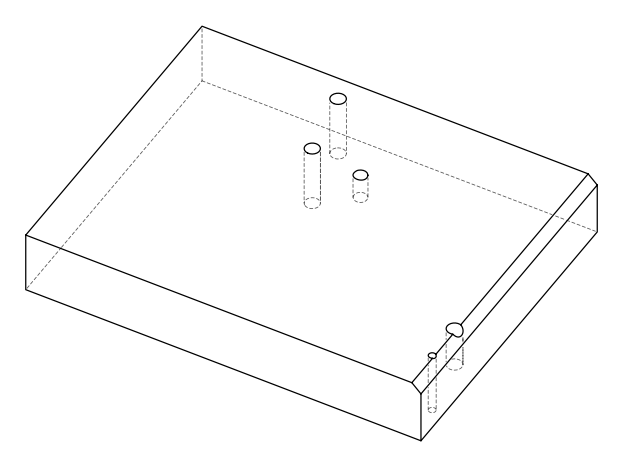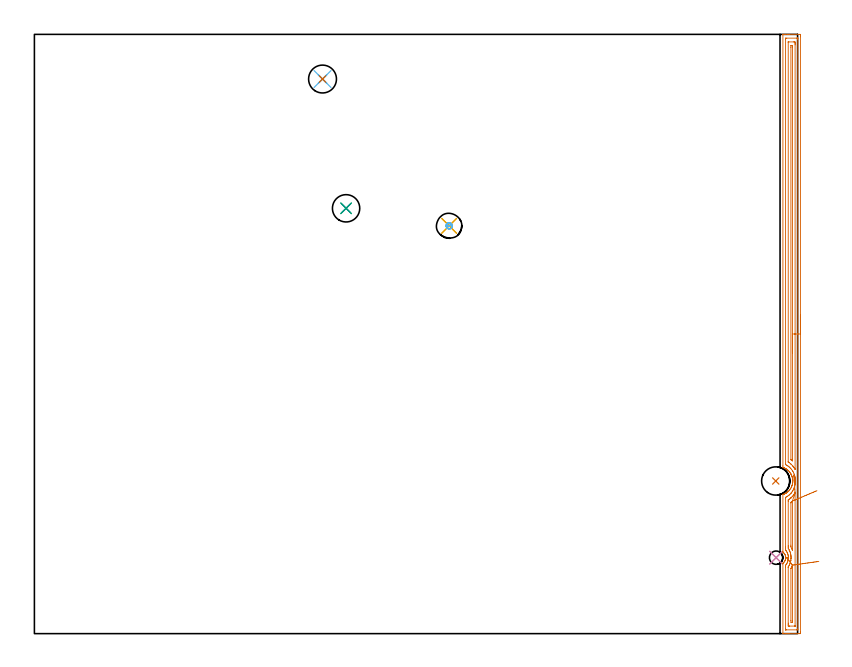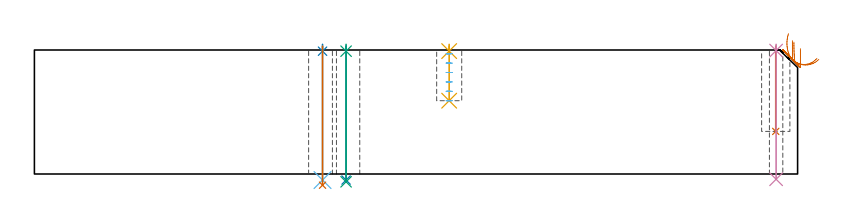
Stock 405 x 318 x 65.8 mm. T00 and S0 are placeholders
(PLAN: 13 operations, 9 tool changes, 12.7 min)
(1 INDEXABLE_INSERT_DRILL_BLIND_HOLE_FROM_SOLID | STEP1POCKET | UGT0302_001 | 0.18 min | 7619 mm3)
(2 SPOT_DRILL | STEP1HOLE | NXT0321_9005460120000 | 0.03 min | 2 mm3)
(3 SPOT_DRILL_1 | STEP1HOLE_1 | NXT0321_9005460120000 | 0.03 min | 2 mm3)
(4 SPOT_DRILL_2 | STEP1HOLE_2 | NXT0321_9005460120000 | 0.03 min | 0 mm3)
(5 SPOT_DRILL_3 | STEP1POCKET_1 | NXT0321_9005460120000 | 0.03 min | 2 mm3)
(6 DRILL_THROUGH_HOLE_INTO_CENTER | STEP1HOLE | NXT0301_065 | 0.29 min | 4539 mm3)
(7 DRILL_TO_ENLARGE_THROUGH_HOLE | STEP1HOLE | UGT0301_279 | 0.3 min | 6750 mm3)
(8 DRILL_THROUGH_HOLE_INTO_CENTER_1 | STEP1HOLE_1 | NXT0301_065 | 0.29 min | 4542 mm3)
(9 DRILL_TO_ENLARGE_THROUGH_HOLE_1 | STEP1HOLE_1 | NXT0301_106 | 0.29 min | 6297 mm3)
(10 DRILL_THROUGH_HOLE_INTO_CENTER_2 | STEP1HOLE_2 | NXT0301_042 | 0.28 min | 2581 mm3)
(11 DRILL_BLIND_HOLE_INTO_CENTER | STEP1POCKET_1 | NXT0301_128 | 0.12 min | 2909 mm3)
(12 MILL_ROUGH_BLIND_HOLE_CONTOUR | STEP1POCKET_1 | NXT0201_013 | Spiral | 0.39 min | 820 mm3)
(13 AREA_MILL | FG_CHAMFER_SURFACE | UGT0205_001 | 10.42 min | 13633 mm3)
(TOOL UGT0302_001 | Indexable Insert Drill 15mm | D15 PA180 FL50 Z2)
(TOOL NXT0321_9005460120000 | NC Spot Drill, 142deg, 12mm, Carbide, Uncoated | D12 PA142 FL30 Z2)
(TOOL NXT0301_065 | Carbide Drill 9.4mm [860.1-0940-075A1-MM 2214] | D9.4 PA140 FL98 Z2)
(TOOL UGT0301_279 | Twist Drill 14.8 mm | D14.8 PA118 FL114 Z2)
(TOOL NXT0301_106 | Carbide Drill 14.5mm [860.1-1450-073A1-MM 2214] | D14.5 PA140 FL83 Z2)
(TOOL NXT0301_042 | Carbide Drill 7.1mm [860.1-0710-057A1-MM 2214] | D7.1 PA140 FL85 Z2)
(TOOL NXT0301_128 | Carbide Drill 12mm [861.1-1200-036A1-GP GC34] | D12 PA150 FL37.4 Z2)
(TOOL NXT0201_013 | ENDMILL 10mm | D10 FL30 Z4)
(TOOL UGT0205_001 | Chamfer Mill 20 x 3 x 45 deg. | D20 FL50 Z2)
(OP 1 INDEXABLE_INSERT_DRILL_BLIND_HOLE_FROM_SOLID)
G17 G21 G94 G90
T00 M6
G54
G17 G0 G90 X393.4 Y81. S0 M3
G43 Z75.8 H0
G94 G81 G98 Z22.6 F250. R67.8
G80
M5
M2
(OP 2 SPOT_DRILL)
G17 G21 G94 G90
T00 M6
G54
G17 G0 G90 X152.9 Y294.3 S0 M3
G43 Z75.8 H0
G94 G81 G98 Z65.163 F250. R68.8
G80
M5
M2
(OP 3 SPOT_DRILL_1)
G17 G21 G94 G90
T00 M6
G54
G17 G0 G90 X165.4 Y225.7 S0 M3
G43 Z75.8 H0
G94 G81 G98 Z65.176 F250. R68.8
G80
M5
M2
(OP 4 SPOT_DRILL_2)
G17 G21 G94 G90
T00 M6
G54
G17 G0 G90 X393.6 Y40.3 S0 M3
G43 Z75.8 H0
G94 G81 G98 Z65.49 F250. R68.8
G80
M5
M2
(OP 5 SPOT_DRILL_3)
G17 G21 G94 G90
T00 M6
G54
G17 G0 G90 X220.1 Y216.4 S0 M3
G43 Z75.8 H0
G94 G81 G98 Z65.228 F250. R68.8
G80
M5
M2
(OP 6 DRILL_THROUGH_HOLE_INTO_CENTER)
G17 G21 G94 G90
T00 M6
G54
G17 G0 G90 X152.9 Y294.3 S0 M3
G43 Z75.8 H1
G94 G73 G98 Z-3.211 F250. Q8.626 R67.8
G80
M5
M2
(OP 7 DRILL_TO_ENLARGE_THROUGH_HOLE)
G17 G21 G94 G90
T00 M6
G54
G17 G0 G90 X152.9 Y294.3 S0 M3
G43 Z75.8 H0
G94 G73 G98 Z-5.946 F250. Q14.349 R67.8
G80
M5
M2
(OP 8 DRILL_THROUGH_HOLE_INTO_CENTER_1)
G17 G21 G94 G90
T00 M6
G54
G17 G0 G90 X165.4 Y225.7 S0 M3
G43 Z75.8 H1
G94 G73 G98 Z-3.211 F250. Q8.626 R67.8
G80
M5
M2
(OP 9 DRILL_TO_ENLARGE_THROUGH_HOLE_1)
G17 G21 G94 G90
T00 M6
G54
G17 G0 G90 X165.4 Y225.7 S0 M3
G43 Z75.8 H1
G94 G73 G98 Z-4.139 F250. Q13.988 R67.8
G80
M5
M2
(OP 10 DRILL_THROUGH_HOLE_INTO_CENTER_2)
G17 G21 G94 G90
T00 M6
G54
G17 G0 G90 X393.6 Y40.3 S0 M3
G43 Z75.8 H1
G94 G73 G98 Z-2.792 F250. Q6.859 R67.8
G80
M5
M2
(OP 11 DRILL_BLIND_HOLE_INTO_CENTER)
G17 G21 G94 G90
T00 M6
G54
G17 G0 G90 X220.1 Y216.4 S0 M3
G43 Z75.8 H1
G94 G81 G98 Z38.9 F250. R67.8
G80
M5
M2
(OP 12 MILL_ROUGH_BLIND_HOLE_CONTOUR)
G17 G21 G94 G90
T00 M6
G54
G17 G0 G90 X220.1 Y216.4 S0 M3
G43 Z75.8 H0
Z63.817
G94 G3 X220.713 Y217.437 R0.7 F250.
X219.305 Y217.846 R1.037
X218.654 Y215.605 R1.65
X219.305 Y217.846 R-1.65
X218.98 Y216.726 R0.825
X220.1 Y216.4 R0.825
G0 Z58.833
G3 X220.713 Y217.437 R0.7
X219.305 Y217.846 R1.037
X218.654 Y215.605 R1.65
X219.305 Y217.846 R-1.65
X218.98 Y216.726 R0.825
X220.1 Y216.4 R0.825
G0 Z53.85
G3 X220.713 Y217.437 R0.7
X219.305 Y217.846 R1.037
X218.654 Y215.605 R1.65
X219.305 Y217.846 R-1.65
X218.98 Y216.726 R0.825
X220.1 Y216.4 R0.825
G0 Z48.867
G3 X220.713 Y217.437 R0.7
X219.305 Y217.846 R1.037
X218.654 Y215.605 R1.65
X219.305 Y217.846 R-1.65
X218.98 Y216.726 R0.825
X220.1 Y216.4 R0.825
G0 Z43.883
G3 X220.713 Y217.437 R0.7
X219.305 Y217.846 R1.037
X218.654 Y215.605 R1.65
X219.305 Y217.846 R-1.65
X218.98 Y216.726 R0.825
X220.1 Y216.4 R0.825
G0 Z38.9
G3 X220.713 Y217.437 R0.7
X219.305 Y217.846 R1.037
X218.654 Y215.605 R1.65
X219.305 Y217.846 R-1.65
X218.98 Y216.726 R0.825
X220.1 Y216.4 R0.825
G0 Z75.8
M5
M2
(OP 13 AREA_MILL)
G17 G21 G94 G90
T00 M6
G54
G17 G0 G90 X406.5 Y169. S1061 M3
G43 Z75.8 H0
Z66.5
G94 G1 Y168.962 Z65.628 F250.
Y168.848 Z64.763
Y168.659 Z63.912
Y168.397 Z63.08
Y168.063 Z62.274
Y167.66 Z61.5
Y167.192 Z60.764
Y166.66 Z60.072
Y166.071 Z59.429
Y165.428 Z58.84
Y164.736 Z58.308
Y164. Z57.84
Y163.226 Z57.437
Y162.42 Z57.103
Y161.588 Z56.841
Y160.736 Z56.652
Y159.872 Z56.538
Y159. Z56.5
Y0.871
X406.498 Y0.604 Z56.502
X406.492 Y0.007 Z56.506
X406.475 Y0.003 Z56.522
X405.873 Y0. Z57.124
X405.584 Z57.413
X400.509 Z62.485
X399.932 Z63.065
X399.615 Z63.381
X399.038 Z63.959
X398.721 Z64.274
X397.644 Z65.355
X397.263 Y0.002 Z65.728
X397.235 Y0.004 Z65.756
X397.203 Y0.01 Z65.788
X397.2 Y0.158 Z65.8
Y37.191
X397.206 Y37.377 Z65.792
X397.24 Y37.407 Z65.759
X397.301 Y37.459 Z65.697
X397.431 Y37.568 Z65.568
X397.473 Y37.604 Z65.525
X397.628 Y37.754 Z65.368
X397.692 Y37.815 Z65.305
X397.893 Y38.044 Z65.103
X398.08 Y38.285 Z64.918
X398.128 Y38.358 Z64.87
X398.219 Y38.53 Z64.778
X398.342 Y38.759 Z64.657
X398.509 Y39.18 Z64.489
X398.533 Y39.27 Z64.466
X398.57 Y39.422 Z64.423
X398.624 Y39.623 Z64.374
X398.683 Y40.074 Z64.311
X398.684 Y40.124 Z64.307
X398.693 Y40.25 Z64.305
X398.695 Y40.298 Z64.302
X398.692 Y40.352
Y40.354
X398.689 Y40.379 Z64.3
X398.688 Y40.453 Z64.305
X398.686 Y40.506 Z64.307
Y40.522 Z64.308
X398.665 Y40.756 Z64.334
X398.631 Y40.968 Z64.368
X398.578 Y41.197 Z64.417
X398.575 Y41.207 Z64.42
X398.532 Y41.362 Z64.468
X398.514 Y41.423 Z64.486
X398.43 Y41.653 Z64.57
X398.336 Y41.862 Z64.662
X398.202 Y42.1 Z64.793
X398.128 Y42.236 Z64.87
X397.998 Y42.418 Z65.001
X397.935 Y42.505 Z65.063
X397.725 Y42.756 Z65.273
X397.583 Y42.891 Z65.416
X397.489 Y42.98 Z65.51
X397.464 Y43.002 Z65.535
X397.297 Y43.146 Z65.701
X397.204 Y43.232 Z65.789
X397.2 Y43.438 Z65.8
Y73.779
X397.206 Y73.801 Z65.792
X397.224 Y73.818 Z65.775
X397.38 Y73.874 Z65.616
X397.478 Y73.909 Z65.52
X397.548 Y73.934 Z65.451
X397.705 Y73.995 Z65.294
X397.853 Y74.053 Z65.146
X397.903 Y74.076 Z65.096
X398.128 Y74.182 Z64.87
X398.576 Y74.417 Z64.42
X398.721 Y74.504 Z64.275
X398.899 Y74.61 Z64.101
X399. Y74.671 Z63.999
X399.017 Y74.681 Z63.982
X399.168 Y74.786 Z63.827
X399.344 Y74.905 Z63.656
X399.405 Y74.947 Z63.595
X399.634 Y75.136 Z63.366
X399.906 Y75.361 Z63.093
X400.403 Y75.841 Z62.595
X400.794 Y76.295 Z62.205
X401.121 Y76.735 Z61.877
X401.331 Y77.071 Z61.666
X401.398 Y77.178 Z61.599
X401.654 Y77.629 Z61.346
X401.682 Y77.686 Z61.317
X401.861 Y78.102 Z61.135
X401.913 Y78.24 Z61.081
X402.023 Y78.524 Z60.975
X402.072 Y78.679 Z60.927
X402.162 Y78.969 Z60.837
X402.274 Y79.418 Z60.724
X402.355 Y79.864 Z60.642
X402.373 Y80.025 Z60.62
X402.409 Y80.312 Z60.587
X402.412 Y80.356 Z60.584
X402.427 Y80.642 Z60.562
X402.435 Y80.759 Z60.557
X402.437 Y81.126
X402.436 Y81.206 Z60.555
X402.431 Y81.269 Z60.557
X402.411 Y81.654 Z60.583
X402.393 Y81.81 Z60.601
X402.382 Y81.918 Z60.615
X402.359 Y82.1 Z60.635
X402.33 Y82.256 Z60.662
X402.291 Y82.491 Z60.708
X402.28 Y82.549 Z60.717
X402.241 Y82.702 Z60.751
X402.191 Y82.914 Z60.805
X402.171 Y82.995 Z60.824
X402.123 Y83.149 Z60.871
X402.073 Y83.312 Z60.924
X402.033 Y83.444 Z60.965
X401.866 Y83.889 Z61.13
X401.799 Y84.041 Z61.196
X401.709 Y84.251 Z61.291
X401.683 Y84.312 Z61.317
X401.591 Y84.487 Z61.408
X401.558 Y84.55 Z61.44
X401.491 Y84.67 Z61.508
X401.427 Y84.783 Z61.571
X401.33 Y84.933 Z61.667
X401.136 Y85.236 Z61.862
X400.823 Y85.677 Z62.175
X400.794 Y85.714 Z62.205
X400.781 Y85.728 Z62.218
X400.694 Y85.826 Z62.304
X400.404 Y86.152 Z62.596
X399.991 Y86.571 Z63.009
X399.906 Y86.647 Z63.094
X399.469 Y86.997 Z63.531
X399.238 Y87.164 Z63.761
X399.017 Y87.324 Z63.982
X398.907 Y87.397 Z64.093
X398.794 Y87.465 Z64.206
X398.128 Y87.813 Z64.871
X397.952 Y87.89 Z65.046
X397.827 Y87.944 Z65.168
X397.686 Y88.007 Z65.312
X397.556 Y88.057 Z65.443
X397.365 Y88.133 Z65.634
X397.205 Y88.2 Z65.79
X397.2 Y88.949 Z65.8
Y317.842
X397.203 Y317.99 Z65.788
X397.235 Y317.996 Z65.756
X397.263 Y317.998 Z65.728
X397.644 Y318. Z65.355
X398.087 Z64.912
X398.721 Z64.274
X399.932 Z63.065
X400.509 Z62.485
X405.873 Y317.999 Z57.124
X406.475 Y317.997 Z56.522
X406.492 Y317.993 Z56.506
X406.497 Y317.396 Z56.503
X406.5 Y316.77 Z56.5
Y159.
X405.086 Z57.914
X405.085 Y2.389 Z57.915
X405.084 Y2.284 Z57.916
X405.079 Y2.176 Z57.921
X405.07 Y2.01 Z57.93
X404.979 Y2.008 Z58.021
X404.474 Y2.001 Z58.526
X399.111 Y2. Z63.889
X398.721 Y2.002 Z64.279
X398.666 Y2.005 Z64.334
X398.633 Y2.01 Z64.367
X398.621 Y2.015 Z64.379
X398.619 Y2.07 Z64.381
X398.615 Y2.282 Z64.385
X398.614 Y2.389 Z64.386
Y2.496
X398.615 Y35.407 Z64.385
Y35.512
X398.624 Y36.299 Z64.376
X398.721 Y36.421 Z64.279
X399.059 Y36.854 Z63.941
X399.269 Y37.191 Z63.731
X399.389 Y37.417 Z63.611
X399.615 Y37.89 Z63.385
X399.672 Y38.027 Z63.328
X399.693 Y38.084 Z63.307
X399.814 Y38.431 Z63.186
X399.886 Y38.705 Z63.114
X399.956 Y38.976 Z63.044
X400.034 Y39.45 Z62.966
X400.086 Y39.869 Z62.914
X400.104 Y40.273 Z62.896
X400.086 Y40.761 Z62.914
X400.032 Y41.238 Z62.968
X399.954 Y41.653 Z63.046
X399.88 Y41.96 Z63.12
X399.737 Y42.424 Z63.263
X399.691 Y42.546 Z63.309
X399.615 Y42.727 Z63.385
X399.381 Y43.204 Z63.619
X399.25 Y43.438 Z63.75
X399.042 Y43.757 Z63.958
X398.894 Y43.963 Z64.106
X398.721 Y44.194 Z64.279
X398.621 Y44.33 Z64.379
X398.619 Y44.432 Z64.381
X398.616 Y45.223 Z64.384
X398.614 Y46.009 Z64.386
X398.615 Y72.1 Z64.385
X398.618 Y72.207 Z64.382
X398.621 Y72.276 Z64.379
X398.628 Y72.3 Z64.372
X398.642 Y72.31 Z64.358
X398.721 Y72.357 Z64.279
X399.061 Y72.547 Z63.939
X399.615 Y72.87 Z63.385
X399.625 Y72.876 Z63.375
X399.641 Y72.886 Z63.359
X400.143 Y73.252 Z62.857
X400.509 Y73.549 Z62.491
X400.633 Y73.655 Z62.367
X400.77 Y73.779 Z62.23
X401.089 Y74.092 Z61.911
X401.403 Y74.424 Z61.597
X401.52 Y74.555 Z61.48
X401.618 Y74.671 Z61.382
X401.914 Y75.053 Z61.086
X402.285 Y75.575 Z60.715
X402.297 Y75.595 Z60.703
X402.614 Y76.14 Z60.386
X402.791 Y76.456 Z60.209
X402.87 Y76.616 Z60.13
X402.92 Y76.726 Z60.08
X403.184 Y77.352 Z59.816
X403.191 Y77.371 Z59.809
X403.406 Y78.025 Z59.594
X403.472 Y78.24 Z59.528
X403.595 Y78.729 Z59.405
X403.677 Y79.133 Z59.323
X403.712 Y79.319 Z59.288
X403.738 Y79.48 Z59.262
X403.804 Y80.025 Z59.196
X403.828 Y80.267 Z59.172
Y80.281
X403.847 Y80.918 Z59.153
Y81.155
X403.817 Y81.81 Z59.183
X403.807 Y81.949 Z59.193
X403.79 Y82.104 Z59.21
X403.706 Y82.702 Z59.294
X403.62 Y83.167 Z59.38
X403.516 Y83.595 Z59.484
X403.271 Y84.408 Z59.729
X403.242 Y84.487 Z59.758
X403.191 Y84.621 Z59.809
X402.871 Y85.379 Z60.129
X402.519 Y86.05 Z60.481
X402.379 Y86.272 Z60.621
X402.297 Y86.396 Z60.703
X401.76 Y87.164 Z61.24
X401.403 Y87.572 Z61.597
X400.942 Y88.057 Z62.058
X400.726 Y88.269 Z62.274
X400.509 Y88.451 Z62.491
X399.867 Y88.949 Z63.133
X399.615 Y89.126 Z63.385
X399.159 Y89.404 Z63.841
X398.721 Y89.638 Z64.279
X398.664 Y89.671 Z64.336
X398.631 Y89.693 Z64.369
X398.621 Y89.709 Z64.379
X398.619 Y89.735 Z64.381
X398.616 Y89.841 Z64.384
X398.615 Y89.948 Z64.385
Y315.611
X398.616 Y315.716 Z64.384
X398.621 Y315.824 Z64.379
X398.63 Y315.99 Z64.37
X398.721 Y315.992 Z64.279
X399.226 Y315.999 Z63.774
X404.589 Y316. Z58.411
X404.979 Y315.998 Z58.021
X405.034 Y315.995 Z57.966
X405.067 Y315.99 Z57.933
X405.079 Y315.985 Z57.921
X405.081 Y315.93 Z57.919
X405.085 Y315.718 Z57.915
X405.086 Y315.611 Z57.914
Y315.504
Y159.
X403.672 Z59.328
X403.671 Y87.417 Z59.329
X403.67 Y87.289 Z59.33
X403.669 Y87.25 Z59.331
X403.668 Y87.247 Z59.332
X403.191 Y87.97 Z59.809
X403.132 Y88.057 Z59.868
X402.999 Y88.249 Z60.001
X402.739 Y88.607 Z60.261
X402.58 Y88.8 Z60.42
X402.455 Y88.949 Z60.545
X402.297 Y89.122 Z60.703
X401.604 Y89.841 Z61.396
X401.403 Y90.026 Z61.597
X400.515 Y90.734 Z62.485
X400.494 Y90.749 Z62.506
X400.199 Y90.954 Z62.801
X400.059 Y91.053 Z62.941
X400.035 Y91.079 Z62.965
X400.033 Y91.094 Z62.967
X400.03 Y91.133 Z62.97
X400.029 Y91.213 Z62.971
Y313.826
X400.03 Y313.946 Z62.97
X400.032 Y313.975 Z62.968
X400.034 Y313.983 Z62.966
X400.046 Y313.99 Z62.954
X400.161 Y313.995 Z62.839
X400.336 Y313.999 Z62.664
X403.017 Z59.983
X403.191 Y313.997 Z59.809
X403.365 Y313.991 Z59.635
X403.665 Y313.976 Z59.335
X403.667 Y313.826 Z59.333
X403.67 Y313.348 Z59.33
X403.671 Y312.934 Z59.329
X403.672 Y312.454 Z59.328
Y159.
X402.257 Z60.743
Y92.518
X402.252 Y91.706 Z60.748
X402.25 Y91.673 Z60.75
X401.795 Y92.019 Z61.205
X401.725 Y92.074 Z61.275
X401.508 Y92.253 Z61.492
X401.449 Y92.307 Z61.551
X401.446 Y92.327 Z61.554
X401.444 Y92.377 Z61.556
X401.443 Y92.479 Z61.557
Y311.149
X401.449 Y311.961 Z61.551
X401.451 Y311.993 Z61.549
X402.249 Y311.99 Z60.751
X402.257 Y311.189 Z60.743
Y311.149
Y159.
Y158.128 Z60.781
Y157.264 Z60.895
Y156.412 Z61.083
Y155.58 Z61.346
Y154.774 Z61.68
Y154. Z62.082
Y153.264 Z62.551
Y152.572 Z63.082
Y151.929 Z63.672
Y151.34 Z64.315
Y150.808 Z65.007
Y150.34 Z65.743
Y149.937 Z66.516
Y149.603 Z67.322
Y149.341 Z68.154
Y149.152 Z69.006
Y149.038 Z69.871
Y149. Z70.743
G0 Z75.8
X403.051 Y84.058
Z69.971
G1 X403.049 Y84.078 Z69.099
X403.053 Y84.021 Z68.228
X403.062 Y83.889 Z67.366
X403.075 Y83.682 Z66.519
X403.094 Y83.403 Z65.692
X403.117 Y83.053 Z64.894
X403.145 Y82.634 Z64.129
X403.177 Y82.151 Z63.403
X403.213 Y81.606 Z62.723
X403.252 Y81.005 Z62.092
X403.296 Y80.35 Z61.517
X403.342 Y79.649 Z61.001
X403.391 Y78.905 Z60.548
X403.443 Y78.124 Z60.162
X403.496 Y77.313 Z59.845
X403.552 Y76.477 Z59.601
X403.608 Y75.624 Z59.43
X403.665 Y74.758 Z59.335
X403.669 Y74.707 Z59.331
X403.67 Y74.671 Z59.33
X403.671 Y74.383 Z59.329
X403.672 Y74.191 Z59.328
X403.671 Y4.174 Z59.329
X403.67 Y4.054 Z59.33
X403.668 Y4.025 Z59.332
X403.666 Y4.016 Z59.334
X403.654 Y4.01 Z59.346
X403.539 Y4.005 Z59.461
X403.364 Y4.001 Z59.636
X400.682 Z62.318
X400.509 Y4.003 Z62.491
X400.335 Y4.009 Z62.665
X400.035 Y4.024 Z62.965
X400.033 Y4.174 Z62.967
X400.03 Y4.652 Z62.97
X400.029 Y5.066 Z62.971
X400.028 Y5.546 Z62.972
X400.029 Y35.167 Z62.971
X400.03 Y35.287 Z62.97
X400.033 Y35.346 Z62.967
X400.035 Y35.373 Z62.965
X400.052 Y35.407 Z62.948
X400.509 Y36.185 Z62.491
X400.549 Y36.259 Z62.451
X400.568 Y36.299 Z62.432
X400.829 Y36.872 Z62.171
X400.955 Y37.191 Z62.045
X401.073 Y37.521 Z61.927
X401.231 Y38.084 Z61.769
X401.266 Y38.221 Z61.734
X401.403 Y38.903 Z61.597
X401.413 Y38.966 Z61.587
X401.415 Y38.976 Z61.585
X401.499 Y39.773 Z61.501
X401.504 Y39.869 Z61.496
X401.518 Y40.254 Z61.482
X401.509 Y40.655 Z61.491
X401.503 Y40.761 Z61.497
X401.472 Y41.168 Z61.528
X401.424 Y41.633 Z61.576
X401.421 Y41.653 Z61.579
X401.403 Y41.758 Z61.597
X401.233 Y42.546 Z61.767
X401.172 Y42.777 Z61.828
X400.954 Y43.438 Z62.046
X400.847 Y43.707 Z62.153
X400.603 Y44.236 Z62.397
X400.556 Y44.33 Z62.444
X400.509 Y44.417 Z62.491
X400.035 Y45.223 Z62.965
X400.031 Y45.7 Z62.969
X400.029 Y46.115 Z62.971
Y46.595
Y70.209
X400.031 Y70.686 Z62.969
X400.035 Y70.894 Z62.965
X400.038 Y70.939 Z62.962
X400.094 Y70.978 Z62.906
X400.277 Y71.102 Z62.723
X400.413 Y71.198 Z62.587
X400.509 Y71.268 Z62.491
X400.923 Y71.58 Z62.077
X401.403 Y71.969 Z61.597
X401.416 Y71.98 Z61.584
X401.431 Y71.994 Z61.569
X401.867 Y72.423 Z61.133
X402.297 Y72.865 Z60.703
X402.307 Y72.876 Z60.693
X402.316 Y72.886 Z60.684
X402.706 Y73.37 Z60.294
X403.016 Y73.779 Z59.984
X403.088 Y73.881 Z59.912
X403.191 Y74.032 Z59.809
X403.44 Y74.422 Z59.56
X403.597 Y74.671 Z59.403
X403.619 Y74.703 Z59.381
X403.639 Y74.728 Z59.361
X403.665 Y74.758 Z59.335
X402.24 Y70.343 Z60.76
X402.25 Y70.339 Z60.75
X402.256 Y70.25 Z60.744
X402.257 Y70.209 Z60.743
Y70.136
Y44.795
X402.255 Y44.372 Z60.745
X402.253 Y44.33 Z60.747
X402.247 Y44.279 Z60.753
X402.218 Y44.355 Z60.782
X402.183 Y44.444 Z60.817
X401.991 Y44.886 Z61.009
X401.445 Y46.073 Z61.555
X401.444 Y46.115 Z61.556
X401.443 Y46.928 Z61.557
Y69.338
X401.447 Y69.546 Z61.553
X401.45 Y69.649 Z61.55
X401.455 Y69.695 Z61.545
X402.078 Y70.209 Z60.922
X402.196 Y70.31 Z60.804
X402.234 Y70.34 Z60.766
X402.24 Y70.343 Z60.76
X402.854 Y70.602 Z60.197
X403.511 Y70.88 Z59.695
X404.206 Y71.174 Z59.257
X404.934 Y71.481 Z58.886
X405.688 Y71.8 Z58.586
X406.464 Y72.128 Z58.358
X407.255 Y72.462 Z58.204
X408.055 Y72.801 Z58.126
X408.858 Y73.14 Z58.124
X409.659 Y73.479 Z58.198
X410.451 Y73.813 Z58.347
X411.227 Y74.142 Z58.57
X411.983 Y74.461 Z58.867
X412.712 Y74.77 Z59.233
X413.409 Y75.064 Z59.668
X414.069 Y75.343 Z60.166
X414.685 Y75.604 Z60.725
X415.255 Y75.844 Z61.34
G0 Z75.8
X400.184 Y39.123
Z74.462
G1 X399.937 Y39.455 Z73.694
X399.731 Y39.733 Z72.893
X399.567 Y39.953 Z72.065
X399.447 Y40.114 Z71.216
X399.371 Y40.216 Z70.353
X399.341 Y40.256 Z69.482
X399.356 Y40.236 Z68.61
X399.417 Y40.155 Z67.744
X399.522 Y40.013 Z66.889
X399.671 Y39.813 Z66.054
X399.863 Y39.554 Z65.243
X400.097 Y39.24 Z64.463
X400.371 Y38.873 Z63.721
X400.682 Y38.455 Z63.021
X401.028 Y37.99 Z62.369
X401.407 Y37.481 Z61.77
X401.815 Y36.932 Z61.229
X402.25 Y36.347 Z60.75
X402.254 Y36.342 Z60.746
X402.256 Y36.299 Z60.744
X402.257 Y36.134 Z60.743
Y35.446
Y6.851
X402.25 Y6.039 Z60.75
X402.249 Y6.007 Z60.751
X401.451 Y6.01 Z61.549
X401.443 Y6.89 Z61.557
Y34.474
X401.444 Y34.514 Z61.556
X401.445 Y34.536 Z61.555
X401.454 Y34.638 Z61.546
X401.7 Y35.11 Z61.3
X401.845 Y35.407 Z61.155
X401.925 Y35.581 Z61.075
X401.985 Y35.718 Z61.015
X402.232 Y36.31 Z60.768
X402.249 Y36.347 Z60.751
X402.25 Z60.75
X402.89 Y36.437 Z60.164
X403.578 Y36.534 Z59.636
X404.309 Y36.637 Z59.171
X405.077 Y36.745 Z58.772
X405.877 Y36.858 Z58.442
X406.702 Y36.974 Z58.184
X407.546 Y37.093 Z57.999
X408.403 Y37.214 Z57.889
X409.266 Y37.335 Z57.856
X410.129 Y37.457 Z57.898
X410.985 Y37.577 Z58.016
X411.828 Y37.696 Z58.209
X412.65 Y37.812 Z58.476
X413.447 Y37.924 Z58.813
X414.211 Y38.031 Z59.22
X414.937 Y38.134 Z59.692
X415.62 Y38.23 Z60.227
X416.254 Y38.319 Z60.819
G0 Z75.8
M5
M2
